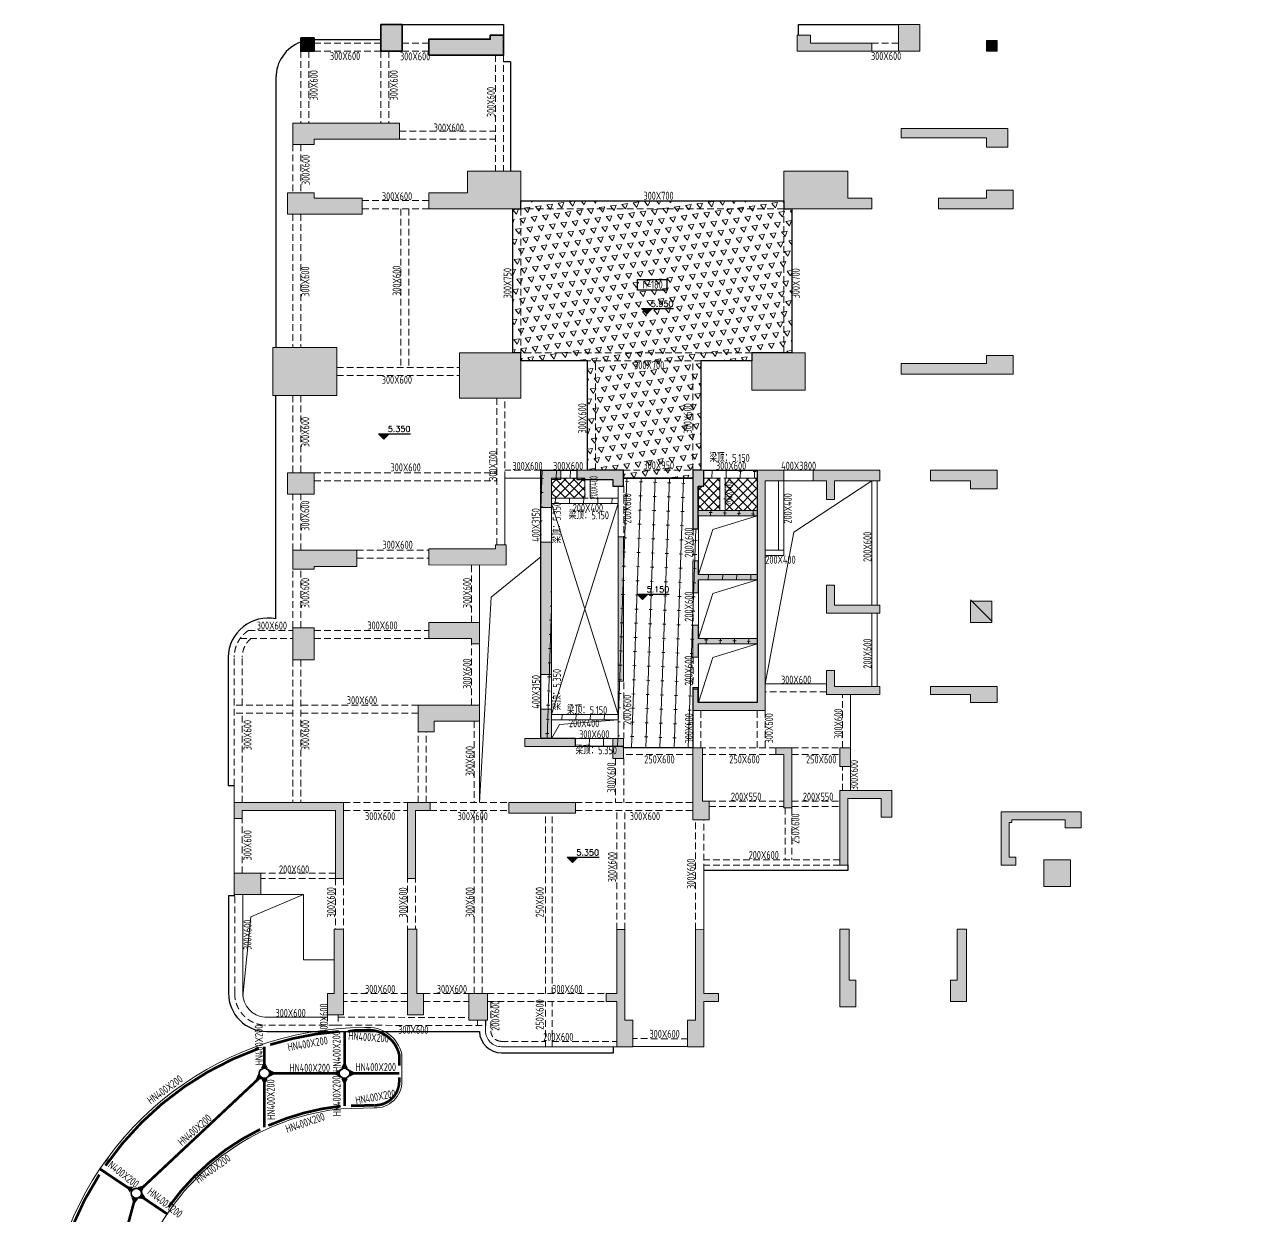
# Model space of a CAD drawing. Header units: millimetres. Extents: x 1089227 to 13101469, y 618865 to 10240562.
# Drawn here: x 7356554 to 7402497, y 5180548 to 5225208 of the extents above; entities that cross this region are included whole.
import ezdxf
from ezdxf.enums import TextEntityAlignment as Align

# ---------------------------------------------------------------- set-up
doc = ezdxf.new("R2010")
doc.units = ezdxf.units.MM
doc.header["$LTSCALE"] = 1000
doc.linetypes.add('HIDDEN', pattern=[0.375, 0.25, -0.125])
doc.layers.get('0').update_dxf_attribs({"linetype": 'CONTINUOUS'})
doc.layers.add('0914调整', color=1, linetype='CONTINUOUS', plot=False)
for name, color, linetype in [('BG', 11, 'CONTINUOUS'), ('BG-H', 8, 'CONTINUOUS'), ('C-H', 8, 'CONTINUOUS'), ('S-BEAM-TEXT-DD', 7, 'CONTINUOUS'), ('STPM_RBEAM_SIG', 2, 'CONTINUOUS'), ('STPM_RBEAM_THICK', 3, 'CONTINUOUS'), ('降板范围', 7, 'CONTINUOUS')]:
    doc.layers.add(name, color=color, linetype=linetype)
for name, color, linetype, lineweight in [('S-BEAM-DASH', 4, 'HIDDEN', 0), ('S-BEAM-SE-DASH', 3, 'HIDDEN', 0), ('S-COLU-GZ', 240, 'CONTINUOUS', 0), ('S-HOLE', 11, 'CONTINUOUS', 0), ('S-SLAB', 160, 'CONTINUOUS', 0), ('S-SLAB-HATCH', 73, 'CONTINUOUS', 0), ('S-WALL', 31, 'CONTINUOUS', 0)]:
    doc.layers.add(name, color=color, linetype=linetype, lineweight=lineweight)
doc.styles.add('RMD', font='romand.shx')
doc.styles.add('TSSD_Rein', font='tssdeng.shx', dxfattribs={"width": 0.7, "bigfont": 'hztxt.shx'})
pattern_1 = [(45, (-3879379.73, -271259.23), (-168.379802, 168.379802), []), (135, (-3879379.73, -271259.23), (-168.379802, -168.379802), [])]

# ---------------------------------------------------------------- blocks, each defined once
blk = doc.blocks.new('QZ-TL-0808')
at = {"layer": 'C-H'}
for points in [[(-47558, 178), (-46758, 178), (-46758, -822), (-47558, -822)], [(-28158, 178), (-27358, 178), (-27358, -822), (-28158, -822)], [(-45758, -972), (-45758, -372), (-43458, -372), (-43458, -222), (-42958, -222), (-42958, -972)], [(-31958, -822), (-31958, -222), (-31458, -222), (-31458, -522), (-29158, -522), (-29158, -822)], [(-50858, -4322), (-50858, -3522), (-46858, -3522), (-46858, -4122), (-50058, -4122), (-50058, -4322)], [(-28058, -3722), (-24058, -3722), (-24058, -4422), (-24858, -4422), (-24858, -4072), (-28058, -4072)], [(-45758, -6122), (-44308, -6122), (-44308, -5322), (-42308, -5322), (-42308, -6722), (-45758, -6722)], [(-32458, -5322), (-30058, -5322), (-30058, -6322), (-29158, -6322), (-29158, -6722), (-32458, -6722)], [(-51058, -6922), (-51058, -6122), (-50058, -6122), (-50058, -6322), (-48258, -6322), (-48258, -6922)], [(-26658, -6722), (-26658, -6322), (-24858, -6322), (-24858, -6022), (-23858, -6022), (-23858, -6722)], [(-51608, -11922), (-49208, -11922), (-49208, -13722), (-51608, -13722)], [(-44608, -12122), (-42308, -12122), (-42308, -13822), (-44608, -13822)], [(-33658, -12122), (-31658, -12122), (-31658, -13522), (-33658, -13522)], [(-28058, -12922), (-28058, -12522), (-24858, -12522), (-24858, -12222), (-23858, -12222), (-23858, -12922)], [(-41558, -17922), (-41558, -16522), (-40808, -16522), (-40808, -16872), (-41158, -16872), (-41158, -17922)], [(-40208, -16522), (-38458, -16522), (-38458, -17122), (-38858, -17122), (-38858, -16872), (-40208, -16872)], [(-33158, -16922), (-32458, -16922), (-32458, -16522), (-33458, -16522), (-33458, -18024), (-35658, -18024), (-35658, -17122), (-35458, -17122), (-35458, -16522), (-35858, -16522), (-35858, -18722), (-35658, -18722), (-35658, -18224), (-33458, -18224), (-33458, -20422), (-35658, -20422), (-35658, -19921), (-35858, -19922), (-35858, -21121), (-35658, -21121), (-35658, -20622), (-33458, -20622), (-33458, -22822), (-35658, -22822), (-35658, -22322), (-35858, -22322), (-35858, -23522), (-35658, -23521), (-35658, -23022), (-33458, -23022), (-33458, -25222), (-35658, -25222), (-35658, -24722), (-35858, -24722), (-35858, -25522), (-33158, -25522)], [(-30858, -17622), (-30858, -16922), (-31358, -16922), (-31358, -16522), (-28858, -16522), (-28858, -16922), (-30558, -16922), (-30558, -17622)], [(-26958, -16522), (-24458, -16522), (-24458, -17222), (-25458, -17222), (-25458, -16922), (-26958, -16922)], [(-51058, -16622), (-50058, -16622), (-50058, -17422), (-51058, -17422)], [(-41558, -19222), (-41158, -19222), (-41158, -24172), (-41558, -24172)], [(-38658, -19022), (-38458, -19022), (-38458, -24422), (-38658, -24422)], [(-50858, -20222), (-50858, -19522), (-48458, -19522), (-48458, -20122), (-50058, -20122), (-50058, -20222)], [(-42858, -19322), (-43258, -19322), (-43258, -19472), (-45758, -19472), (-45758, -20073), (-42858, -20072)], [(-30858, -21872), (-30858, -20822), (-30558, -20822), (-30558, -21572), (-28858, -21572), (-28858, -21872)], [(-25458, -21421), (-24658, -21421), (-24658, -22221), (-25458, -22221)], [(-50858, -22422), (-50058, -22422), (-50058, -23622), (-50858, -23622)], [(-45758, -22222), (-43858, -22222), (-43858, -23022), (-44158, -23022), (-44158, -22822), (-45758, -22822)], [(-30858, -24922), (-30858, -24022), (-30558, -24022), (-30558, -24622), (-28858, -24622), (-28858, -24922)], [(-26958, -24622), (-24458, -24622), (-24458, -25222), (-25458, -25222), (-25458, -24922), (-26958, -24922)], [(-46158, -26322), (-46158, -25322), (-43858, -25322), (-43858, -25922), (-45558, -25922), (-45558, -26322)], [(-42158, -26872), (-42158, -26572), (-41558, -26572), (-41558, -25472), (-41155, -25472), (-41158, -26572), (-40258, -26572), (-40258, -26872)], [(-38858, -26572), (-38458, -26572), (-38458, -27322), (-38858, -27322)], [(-35508, -26922), (-35858, -26922), (-35858, -29622), (-35258, -29622), (-35258, -28922), (-35508, -28922)], [(-32758, -27172), (-32758, -26922), (-32158, -26922), (-32158, -29172), (-32458, -29172), (-32458, -27172)], [(-30358, -26922), (-29958, -26922), (-29958, -27622), (-30358, -27622)], [(-30358, -28522), (-28408, -28522), (-28408, -29522), (-28808, -29522), (-28808, -28822), (-30058, -28822), (-30058, -31322), (-30358, -31322)], [(-53058, -29572), (-53058, -28972), (-48958, -28972), (-48958, -31822), (-49258, -31822), (-49258, -29272), (-52758, -29272), (-52758, -29572)], [(-46558, -31822), (-46558, -28972), (-45708, -28972), (-45708, -29272), (-46258, -29272), (-46258, -31822)], [(-42758, -28972), (-40258, -28972), (-40258, -29372), (-42758, -29372)], [(-23758, -31022), (-23758, -31322), (-24308, -31322), (-24308, -29322), (-21308, -29322), (-21308, -29922), (-21908, -29922), (-21908, -29622), (-23908, -29622), (-23908, -29722), (-24008, -29722), (-24008, -31022)], [(-22708, -31122), (-21708, -31122), (-21708, -32122), (-22708, -32122)], [(-53058, -31622), (-52058, -31622), (-52058, -32422), (-53058, -32422)], [(-49558, -36922), (-49558, -36122), (-49308, -36122), (-49308, -33722), (-48958, -33722), (-48958, -36922)], [(-46558, -36922), (-46558, -33722), (-46208, -33722), (-46208, -36122), (-45958, -36122), (-45958, -36922)], [(-38708, -38122), (-38108, -38122), (-38108, -37122), (-38408, -37122), (-38408, -33724), (-38708, -33724), (-38708, -36122), (-39108, -36122), (-39108, -36422), (-38708, -36422)], [(-35758, -33722), (-35458, -33724), (-35458, -36122), (-34908, -36122), (-34908, -36422), (-35458, -36422), (-35458, -38122), (-36058, -38122), (-36058, -37122), (-35758, -37122)], [(-30358, -33722), (-30008, -33722), (-30008, -35622), (-29758, -35622), (-29758, -36622), (-30358, -36623)], [(-26208, -36422), (-26208, -35622), (-25958, -35622), (-25958, -33722), (-25608, -33722), (-25608, -36422)], [(-44258, -36122), (-43558, -36122), (-43558, -37122), (-44258, -37122)]]:
    blk.add_hatch(color=256, dxfattribs=at).paths.add_polyline_path(points)
at = {"layer": 'S-WALL', "lineweight": 35}
blk.add_lwpolyline([(-47558, 178), (-46758, 178), (-46758, -822), (-47558, -822)], close=True, dxfattribs=at)
at = {"layer": 'S-WALL'}
for points in [[(-28158, 178), (-27358, 178), (-27358, -822), (-28158, -822)], [(-51608, -11922), (-49208, -11922), (-49208, -13722), (-51608, -13722)], [(-44608, -12122), (-42308, -12122), (-42308, -13822), (-44608, -13822)], [(-33658, -12122), (-31658, -12122), (-31658, -13522), (-33658, -13522)], [(-51058, -16622), (-50058, -16622), (-50058, -17422), (-51058, -17422)], [(-41558, -19222), (-41158, -19222), (-41158, -24172), (-41558, -24172)], [(-38658, -19022), (-38458, -19022), (-38458, -24422), (-38658, -24422)], [(-25458, -21421), (-24658, -21421), (-24658, -22221), (-25458, -22221)], [(-50858, -22422), (-50058, -22422), (-50058, -23622), (-50858, -23622)], [(-38858, -26572), (-38458, -26572), (-38458, -27322), (-38858, -27322)], [(-30358, -26922), (-29958, -26922), (-29958, -27622), (-30358, -27622)], [(-42758, -28972), (-40258, -28972), (-40258, -29372), (-42758, -29372)], [(-22708, -31122), (-21708, -31122), (-21708, -32122), (-22708, -32122)], [(-53058, -31622), (-52058, -31622), (-52058, -32422), (-53058, -32422)], [(-44258, -36122), (-43558, -36122), (-43558, -37122), (-44258, -37122)]]:
    blk.add_lwpolyline(points, close=True, dxfattribs=at)
at = {"layer": 'S-WALL', "lineweight": 35}
blk.add_lwpolyline([(-45758, -972), (-45758, -372), (-43458, -372), (-43458, -222), (-42958, -222), (-42958, -972), (-45758, -972)], dxfattribs=at)
at = {"layer": 'S-WALL'}
for points in [[(-31958, -822), (-31958, -222), (-31458, -222), (-31458, -522), (-29158, -522), (-29158, -822), (-31958, -822)], [(-50858, -4322), (-50858, -3522), (-46858, -3522), (-46858, -4122), (-50058, -4122), (-50058, -4322), (-50858, -4322)], [(-28058, -3722), (-24058, -3722), (-24058, -4422), (-24858, -4422), (-24858, -4072), (-28058, -4072), (-28058, -3722)], [(-45758, -6122), (-44308, -6122), (-44308, -5322), (-42308, -5322), (-42308, -6722), (-45758, -6722), (-45758, -6122)], [(-32458, -5322), (-30058, -5322), (-30058, -6322), (-29158, -6322), (-29158, -6722), (-32458, -6722), (-32458, -5322)], [(-51058, -6922), (-51058, -6122), (-50058, -6122), (-50058, -6322), (-48258, -6322), (-48258, -6922), (-51058, -6922)], [(-26658, -6722), (-26658, -6322), (-24858, -6322), (-24858, -6022), (-23858, -6022), (-23858, -6722), (-26658, -6722)], [(-28058, -12922), (-28058, -12522), (-24858, -12522), (-24858, -12222), (-23858, -12222), (-23858, -12922), (-28058, -12922)], [(-41558, -17922), (-41558, -16522), (-40808, -16522), (-40808, -16872), (-41158, -16872), (-41158, -17922), (-41558, -17922)], [(-40208, -16522), (-38458, -16522), (-38458, -17122), (-38858, -17122), (-38858, -16872), (-40208, -16872), (-40208, -16522)], [(-35858, -21122), (-35858, -19922), (-35658, -19921), (-35658, -20422), (-33458, -20422), (-33458, -18224), (-35658, -18224), (-35658, -18722), (-35858, -18722), (-35858, -16522), (-35458, -16522), (-35458, -17122), (-35658, -17122), (-35658, -18024), (-33458, -18024), (-33458, -16522), (-32458, -16522), (-32458, -16922), (-33158, -16922), (-33158, -25522), (-35858, -25522), (-35858, -24722), (-35658, -24722), (-35658, -25222), (-33458, -25222), (-33458, -23022), (-35658, -23022), (-35658, -23521), (-35858, -23522), (-35858, -22322), (-35658, -22322), (-35658, -22822), (-33458, -22822), (-33458, -20622), (-35658, -20622), (-35658, -21121), (-35858, -21121)], [(-30858, -17622), (-30858, -16922), (-31358, -16922), (-31358, -16522), (-28858, -16522), (-28858, -16922), (-30558, -16922), (-30558, -17622), (-30858, -17622)], [(-26958, -16522), (-24458, -16522), (-24458, -17222), (-25458, -17222), (-25458, -16922), (-26958, -16922), (-26958, -16522)], [(-50858, -20222), (-50858, -19522), (-48458, -19522), (-48458, -20122), (-50058, -20122), (-50058, -20222), (-50858, -20222)], [(-45758, -20072), (-45758, -19472), (-43258, -19472), (-43258, -19322), (-42858, -19322), (-42858, -20072), (-45758, -20073)], [(-30858, -21872), (-30858, -20822), (-30558, -20822), (-30558, -21572), (-28858, -21572), (-28858, -21872), (-30858, -21872)], [(-45758, -22222), (-43858, -22222), (-43858, -23022), (-44158, -23022), (-44158, -22822), (-45758, -22822), (-45758, -22222)], [(-30858, -24922), (-30858, -24022), (-30558, -24022), (-30558, -24622), (-28858, -24622), (-28858, -24922), (-30858, -24922)], [(-26958, -24622), (-24458, -24622), (-24458, -25222), (-25458, -25222), (-25458, -24922), (-26958, -24922), (-26958, -24622)], [(-46158, -26322), (-46158, -25322), (-43858, -25322), (-43858, -25922), (-45558, -25922), (-45558, -26322), (-46158, -26322)], [(-42158, -26872), (-42158, -26572), (-41558, -26572), (-41558, -25472), (-41155, -25472), (-41158, -26572), (-40258, -26572), (-40258, -26872), (-42158, -26872)], [(-35858, -26922), (-35508, -26922), (-35508, -28922), (-35258, -28922), (-35258, -29622), (-35858, -29622), (-35858, -26922)], [(-32758, -27172), (-32758, -26922), (-32158, -26922), (-32158, -29172), (-32458, -29172), (-32458, -27172), (-32758, -27172), (-32758, -26922)], [(-30358, -28522), (-28408, -28522), (-28408, -29522), (-28808, -29522), (-28808, -28822), (-30058, -28822), (-30058, -31322), (-30358, -31322), (-30358, -28522)], [(-53058, -29572), (-53058, -28972), (-48958, -28972), (-48958, -31822), (-49258, -31822), (-49258, -29272), (-52758, -29272), (-52758, -29572), (-53058, -29572)], [(-46558, -31822), (-46558, -28972), (-45708, -28972), (-45708, -29272), (-46258, -29272), (-46258, -31822), (-46558, -31822)], [(-23758, -31022), (-23758, -31322), (-24308, -31322), (-24308, -29322), (-21308, -29322), (-21308, -29922), (-21908, -29922), (-21908, -29622), (-23908, -29622), (-23908, -29722), (-24008, -29722), (-24008, -31022), (-23758, -31022)], [(-49558, -36922), (-49558, -36122), (-49308, -36122), (-49308, -33722), (-48958, -33722), (-48958, -36922), (-49558, -36922)], [(-46558, -36922), (-46558, -33722), (-46208, -33722), (-46208, -36122), (-45958, -36122), (-45958, -36922), (-46558, -36922)], [(-38708, -38122), (-38108, -38122), (-38108, -37122), (-38408, -37122), (-38408, -33724), (-38708, -33724), (-38708, -36122), (-39108, -36122), (-39108, -36422), (-38708, -36422), (-38708, -38122)], [(-35758, -33722), (-35458, -33724), (-35458, -36122), (-34908, -36122), (-34908, -36422), (-35458, -36422), (-35458, -38122), (-36058, -38122), (-36058, -37122), (-35758, -37122), (-35758, -33722)], [(-30358, -33722), (-30008, -33722), (-30008, -35622), (-29758, -35622), (-29758, -36622), (-30358, -36623), (-30358, -33722)], [(-26208, -36422), (-26208, -35622), (-25958, -35622), (-25958, -33722), (-25608, -33722), (-25608, -36422), (-26208, -36422), (-26208, -35622)]]:
    blk.add_lwpolyline(points, dxfattribs=at)
blk = doc.blocks.new('1F柱网-0808')
at = {"layer": 'C-H'}
for points in [[(94322, 148135), (94822, 148135), (94822, 147635), (94322, 147635)], [(120022, 148035), (120422, 148035), (120422, 147635), (120022, 147635)]]:
    blk.add_hatch(color=256, dxfattribs=at).paths.add_polyline_path(points)
at = {"layer": 'S-COLU-GZ'}
blk.add_line((119422, 127086), (120222, 126284), dxfattribs=at)
at = {"layer": 'S-WALL', "lineweight": 35}
blk.add_lwpolyline([(94322, 148135), (94822, 148135), (94822, 147635), (94322, 147635)], close=True, dxfattribs=at)
at = {"layer": 'S-WALL'}
blk.add_lwpolyline([(120022, 148035), (120422, 148035), (120422, 147635), (120022, 147635)], close=True, dxfattribs=at)
blk.add_blockref('QZ-TL-0808', (144880, 148457))
blk = doc.blocks.new('2FJGBZ')
at = {"layer": 'S-SLAB-HATCH'}
h = blk.add_hatch(dxfattribs=at)
h.set_pattern_fill('TRIANG', color=256, scale=150, angle=8)
h.set_pattern_definition([(68.0000004, (-5457252.86, 1932872.46), (-263.88782, 337.761074), [214.3125, -214.3125]), (128.0000004, (-5457252.86, 1932872.46), (-424.45358, -59.653019), [214.3125, -214.3125]), (8.0000004, (-5457384.8, 1933041.34), (160.56576, 397.414093), [214.3125, -214.3125])])
h.paths.add_polyline_path([(102272, 141735), (102573, 141735), (102573, 142035), (112423, 142035), (112422, 141736), (112722, 141735), (112722, 136335), (111222, 136335), (111222, 136036), (109322, 136036), (109322, 131935), (109022, 131935), (109022, 131635), (106423, 131635), (106423, 131935), (105072, 131935), (105072, 136036), (102572, 136036), (102572, 136337), (102272, 136336)])
h = blk.add_hatch(dxfattribs=at)
h.set_pattern_fill('橡胶', color=256, scale=150, angle=8)
h.set_pattern_definition([(88, (-21741.7, -30030.15), (-530.007, 18.5083), []), (178, (-21131.1, -29460.8), (-18.5083, -530.007), [120, -410.3301])])
h.paths.add_polyline_path([(109022, 121535), (106423, 121538), (106423, 121585), (104623, 121585), (104622, 121885), (103322, 121885), (103322, 131935), (104672, 131935), (104672, 131585), (106023, 131585), (106023, 131335), (106423, 131335), (106423, 131635), (109022, 131635), (109022, 129735), (109222, 129735), (109222, 131335), (109422, 131335), (109422, 131935), (111422, 131935), (111422, 123235), (109222, 123235), (109221, 123785), (109021, 123785)])
h.paths.add_polyline_path([(103722, 121885), (106224, 121885), (106224, 122587), (103722, 122587)], flags=16)
h.paths.add_polyline_path([(106224, 122787), (103722, 122787), (103722, 130686), (106224, 130686)], flags=16)
h.paths.add_polyline_path([(104973, 130886), (103722, 130886), (103722, 131636), (104973, 131636)], flags=16)
h.paths.add_polyline_path([(105173, 131585), (106024, 131585), (106024, 131336), (106224, 131336), (106224, 130886), (105173, 130886)], flags=16)
h.paths.add_polyline_path([(110023, 131635), (109423, 131636), (109423, 131336), (109223, 131336), (109223, 130433), (110023, 130433)], flags=16)
h.paths.add_polyline_path([(111423, 130433), (110223, 130433), (110223, 131636), (111423, 131636)])
h.paths.add_polyline_path([(109223, 130232), (111423, 130232), (111423, 128034), (109223, 128034)])
h.paths.add_polyline_path([(109223, 127834), (111423, 127834), (111423, 125636), (109223, 125636)])
h.paths.add_polyline_path([(109223, 125434), (111423, 125434), (111423, 123236), (109223, 123236)])
h = blk.add_hatch(dxfattribs=at)
h.set_pattern_fill('ANSI37', color=256, scale=150)
h.set_pattern_definition(pattern_1)
h.paths.add_polyline_path([(104973, 130886), (103722, 130886), (103722, 131636), (104973, 131636)])
h = blk.add_hatch(dxfattribs=at)
h.set_pattern_fill('ANSI37', color=256, scale=150)
h.set_pattern_definition(pattern_1)
h.paths.add_polyline_path([(110023, 131635), (109423, 131636), (109423, 131336), (109223, 131336), (109223, 130433), (110023, 130433)])
h = blk.add_hatch(dxfattribs=at)
h.set_pattern_fill('ANSI37', color=256, scale=150)
h.set_pattern_definition([(45, (-3872880.32, -271259.23), (-168.379802, 168.379802), []), (135, (-3872880.32, -271259.23), (-168.379802, -168.379802), [])])
h.paths.add_polyline_path([(111423, 130433), (110223, 130433), (110223, 131636), (111423, 131636)])
h = blk.add_hatch(dxfattribs=at)
h.set_pattern_fill('ZIGZAG', color=256, scale=100)
h.set_pattern_definition([(0, (-6326317.14, 1683260.45), (317.5, 317.5), [317.5, -317.5]), (90, (-6325999.64, 1683260.45), (-317.5, 317.5), [317.5, -317.5])])
edge = h.paths.add_edge_path()
edge.add_line((145363, 109893), (135113, 109893))
edge.add_line((135113, 109893), (135113, 109993))
edge.add_line((135113, 109993), (134713, 109993))
edge.add_line((134713, 109993), (134713, 100094))
edge.add_line((134713, 100094), (116813, 100094))
edge.add_line((116813, 100094), (116814, 91544))
edge.add_line((116814, 91544), (116814, 91544))
edge.add_line((116814, 91544), (122564, 91544))
edge.add_arc((122554, 92908), 1364, 270.3953, 359.4242)
edge.add_line((123918, 92894), (123937, 93094))
edge.add_line((123937, 93094), (124163, 93094))
edge.add_line((124163, 93094), (124163, 93494))
edge.add_line((124163, 93494), (124014, 93494))
edge.add_line((124014, 93494), (124014, 93793))
edge.add_line((124014, 93793), (128313, 93793))
edge.add_arc((128313, 94993), 1200, 270, 360)
edge.add_line((129513, 94993), (129513, 95192))
edge.add_line((129513, 95192), (134913, 95193))
edge.add_line((134913, 95193), (134913, 98493))
edge.add_line((134913, 98493), (141813, 98493))
edge.add_arc((141813, 99693), 1200, 269.9998, 360.0002)
edge.add_line((143013, 99693), (143013, 99793))
edge.add_line((143013, 99793), (143913, 99793))
edge.add_line((143913, 99793), (143913, 99893))
edge.add_line((143913, 99893), (144813, 99893))
edge.add_line((144813, 99893), (144813, 100093))
edge.add_line((144813, 100093), (143913, 100093))
edge.add_line((143913, 100093), (143913, 102193))
edge.add_line((143913, 102193), (147163, 102193))
edge.add_line((147163, 102193), (147163, 99793))
edge.add_line((147163, 99793), (152163, 99793))
edge.add_line((152163, 99793), (152163, 100693))
edge.add_line((152163, 100693), (155413, 100693))
edge.add_arc((155412, 101994), 1301, 270.0499, 359.9775)
edge.add_line((156713, 101993), (156738, 102893))
edge.add_line((156738, 102893), (156713, 110293))
edge.add_line((156713, 110293), (156113, 110294))
edge.add_arc((154907, 110430), 1214, 353.6049, 449.7035)
edge.add_line((154913, 111643), (146963, 111643))
edge.add_arc((146968, 110431), 1213, 90.2355, 186.5022)
edge.add_line((145763, 110293), (145363, 110293))
edge.add_line((145363, 110293), (145363, 109893))
at = {"color": 2, "linetype": 'ByBlock'}
for centre, radius in [((92963, 109343), 200), ((92963, 109343), 184), ((95963, 109343), 200), ((95963, 109343), 184), ((88163, 104843), 200), ((88163, 104843), 184)]:
    blk.add_circle(centre, radius, dxfattribs=at)
at = {"layer": '0914调整'}
blk.add_line((101247, 111335), (101247, 111136), dxfattribs=at)
at = {"layer": 'S-BEAM-DASH'}
for p, q in [((94822, 147935), (97322, 147935)), ((98124, 147937), (99122, 147937)), ((115724, 147936), (116722, 147936)), ((94322, 147635), (94322, 144935)), ((94622, 147635), (94622, 144935)), ((94822, 147635), (97322, 147635)), ((97324, 147635), (97324, 144935)), ((97624, 147635), (97624, 144935)), ((98124, 147637), (99122, 147637)), ((101623, 147487), (101623, 143136)), ((101923, 147487), (101923, 143136)), ((98023, 144636), (101623, 144636)), ((98023, 144336), (101623, 144336)), ((94024, 144136), (94024, 142335)), ((94324, 144136), (94324, 142335)), ((99124, 142036), (96624, 142036)), ((94024, 141536), (94024, 136535)), ((94324, 141536), (94324, 136535)), ((99124, 141736), (96624, 141736)), ((98072, 141736), (98072, 135786)), ((98372, 141736), (98372, 135786)), ((102572, 141735), (102572, 136336)), ((112422, 141735), (102572, 141735)), ((112422, 136335), (112422, 141735)), ((111224, 136336), (102575, 136336)), ((109324, 136036), (105074, 136036)), ((105372, 131936), (105372, 136036)), ((109022, 131935), (109022, 136036)), ((95674, 135786), (100274, 135786)), ((95674, 135486), (100274, 135486)), ((94024, 134736), (94024, 131836)), ((94324, 134736), (94324, 131836)), ((101673, 129136), (101673, 134635)), ((101973, 131636), (101973, 134635)), ((103324, 131936), (101975, 131936)), ((103723, 131936), (104674, 131936)), ((106423, 131935), (109022, 131935)), ((109423, 131936), (111423, 131936)), ((94824, 131836), (101673, 131836)), ((94824, 131536), (101673, 131536)), ((103723, 131636), (104674, 131636)), ((109423, 131636), (111423, 131636)), ((94024, 128936), (94024, 131035)), ((94324, 128936), (94324, 131035)), ((106224, 131336), (106224, 129436)), ((106424, 131336), (106424, 129435)), ((103321, 130535), (103321, 129435)), ((103721, 130535), (103721, 129435)), ((109023, 129735), (109023, 128586)), ((109224, 129736), (109223, 128586)), ((96424, 128936), (99123, 128937)), ((94024, 126036), (94024, 128235)), ((94324, 126036), (94324, 128235)), ((96424, 128636), (99123, 128637)), ((100724, 126236), (100723, 128386)), ((109023, 127286), (109023, 126186)), ((109223, 127286), (109223, 126186)), ((92364, 125933), (94024, 125933)), ((94822, 125936), (99122, 125936)), ((92054, 125633), (94024, 125633)), ((94822, 125636), (99122, 125636)), ((100724, 123136), (100724, 125435)), ((91824, 120127), (91831, 124936)), ((92128, 123136), (92131, 124936)), ((94022, 124835), (94022, 119486)), ((94322, 124835), (94322, 119486)), ((109023, 124936), (109022, 123785)), ((109223, 124935), (109222, 123785)), ((103322, 124085), (103322, 122985)), ((103722, 124085), (103722, 122985)), ((106224, 123983), (106224, 121886)), ((106424, 123983), (106424, 121886)), ((114024, 123633), (111724, 123633)), ((94022, 123136), (91828, 123136)), ((98724, 123136), (94322, 123136)), ((114622, 121535), (114622, 123535)), ((94022, 122836), (91828, 122836)), ((92124, 119486), (92128, 122836)), ((98724, 122836), (94322, 122836)), ((109022, 121535), (109022, 122935)), ((109322, 121535), (109322, 122935)), ((111422, 121535), (111422, 122935)), ((111722, 121535), (111722, 122935)), ((100824, 122536), (100824, 119486)), ((98722, 119485), (98722, 122135)), ((99022, 119485), (99022, 122135)), ((106023, 121885), (104622, 121885)), ((106023, 121585), (104622, 121585)), ((109022, 121535), (106423, 121535)), ((112123, 121535), (109372, 121535)), ((112723, 121535), (114523, 121535)), ((106124, 121136), (106124, 119485)), ((109022, 121285), (106423, 121285)), ((106424, 121136), (106424, 119485)), ((112123, 121285), (109372, 121285)), ((112723, 121285), (114523, 121285)), ((114622, 119936), (114622, 120835)), ((95923, 119486), (98323, 119486)), ((99173, 119486), (102123, 119486)), ((104623, 119485), (109023, 119485)), ((109622, 119535), (112422, 119535)), ((112724, 119535), (114522, 119535)), ((95923, 119186), (98323, 119186)), ((99173, 119186), (102123, 119186)), ((100823, 112336), (100823, 119186)), ((101123, 112336), (101123, 119186)), ((103498, 112335), (103498, 119086)), ((103748, 112335), (103748, 119086)), ((104623, 119185), (109023, 119185)), ((106173, 114733), (106173, 119185)), ((106473, 114733), (106473, 119185)), ((109622, 119335), (112424, 119335)), ((112473, 119285), (112473, 117335)), ((112722, 119335), (114522, 119335)), ((112723, 119285), (112723, 117335)), ((92123, 116836), (92123, 118886)), ((109122, 114733), (109122, 118836)), ((109422, 116937), (109422, 118836)), ((114522, 117335), (109422, 117335)), ((95622, 116835), (92823, 116836)), ((98323, 116736), (98323, 114736)), ((98623, 116736), (98623, 114736)), ((114522, 117135), (109422, 117135)), ((95622, 116635), (92823, 116636)), ((95624, 116636), (95623, 114736)), ((95922, 116636), (95923, 114736)), ((98325, 112336), (95924, 112336)), ((98924, 112335), (100625, 112335)), ((101322, 112335), (105772, 112335)), ((98325, 112036), (95924, 112036)), ((98924, 112035), (100625, 112035)), ((101322, 112035), (105772, 112035)), ((103498, 110337), (103498, 112035)), ((103748, 110337), (103748, 112035)), ((95324, 111536), (95324, 111138)), ((95724, 111536), (95724, 111138)), ((95724, 111438), (100624, 111436)), ((100947, 111335), (100947, 111136)), ((95624, 111138), (101247, 111136)), ((108823, 110637), (106773, 110638))]:
    blk.add_line(p, q, dxfattribs=at)
at = {"layer": 'S-BEAM-DASH', "linetype": 'Continuous'}
for p, q in [((115724, 147636), (116722, 147636)), ((112422, 142035), (102572, 142035)), ((102272, 141735), (102272, 136336)), ((112722, 136335), (112722, 141735)), ((105074, 136036), (102575, 136036)), ((105072, 131936), (105072, 136036)), ((109322, 131935), (109322, 136036)), ((111224, 136036), (109324, 136036)), ((112422, 131935), (113522, 131936)), ((101973, 129136), (101973, 131636)), ((103324, 131636), (101975, 131636)), ((106423, 131635), (109022, 131635)), ((112222, 131536), (112222, 128936)), ((112422, 131536), (112422, 128736)), ((112424, 131536), (113524, 131536)), ((115722, 131535), (115722, 126886)), ((115922, 131535), (115922, 126886)), ((112422, 128936), (111722, 128936)), ((112422, 128736), (111722, 128736)), ((101024, 126236), (101023, 128386)), ((115722, 126586), (115722, 123836)), ((115922, 126586), (115922, 123836)), ((101024, 123136), (101024, 125435)), ((114024, 123933), (111724, 123933)), ((114922, 121535), (114922, 123535)), ((101024, 122536), (101024, 119486)), ((114922, 119936), (114922, 120835)), ((91824, 119486), (91824, 120127)), ((91823, 116836), (91823, 118886)), ((109422, 114733), (109422, 116937)), ((92824, 116036), (94423, 116036)), ((94423, 116036), (94423, 113586)), ((94423, 113586), (95572, 113586)), ((108822, 110338), (106773, 110338))]:
    blk.add_line(p, q, dxfattribs=at)
at = {"layer": 'S-BEAM-DASH'}
for points in [[(92364, 125933, 0.250464), (91831, 124936)], [(92462, 125633, 0.225478), (92131, 124936)], [(95624, 111138), (92963, 111138, -0.391773), (91847, 112338), (91847, 116035)], [(101447, 112035), (101447, 110937, 0.414214), (101847, 110537), (103498, 110537)]]:
    blk.add_lwpolyline(points, format="xyb", dxfattribs=at)
at = {"layer": 'S-BEAM-DASH', "linetype": 'Continuous'}
for points in [[(95324, 111438), (92975, 111438, -0.388352), (92147, 112338), (92147, 116035)], [(101247, 111335), (101247, 110937, 0.414214), (101847, 110337), (106174, 110337)], [(83971, 96624), (84491, 97283, 0.186086), (84810, 98313, -0.067121), (85020, 101494, -0.356749), (96709, 111051, -0.388173), (98113, 110043), (98113, 109042, -0.426201), (97073, 108043), (95823, 108011, 0.461099), (88114, 96713), (92453, 92353, -0.428316), (92395, 90182), (91336, 89221), (83971, 96624)]]:
    blk.add_lwpolyline(points, format="xyb", dxfattribs=at)
at = {"layer": 'S-BEAM-DASH'}
blk.add_lwpolyline([(103748, 110537), (106174, 110537)], dxfattribs=at)
at = {"layer": 'S-BEAM-SE-DASH'}
for p, q in [((104973, 130886), (104973, 131585)), ((105173, 130886), (105173, 131585)), ((110023, 130433), (110023, 131636)), ((110223, 130433), (110223, 131636)), ((103722, 130886), (106224, 130886)), ((103722, 130686), (106224, 130686)), ((103722, 122787), (106224, 122787)), ((103722, 122587), (106224, 122587))]:
    blk.add_line(p, q, dxfattribs=at)
at = {"layer": 'S-HOLE'}
for points in [[(105173, 131585), (106024, 131585), (106024, 131336), (106224, 131336), (106224, 130886), (105173, 130886)], [(106224, 122787), (103722, 122787), (103722, 130686), (106224, 130686)], [(109223, 130232), (111423, 130232), (111423, 128034), (109223, 128034)], [(109223, 127834), (111423, 127834), (111423, 125636), (109223, 125636)], [(109223, 125434), (111423, 125434), (111423, 123236), (109223, 123236)], [(103722, 121885), (106224, 121885), (106224, 122587), (103722, 122587)]]:
    blk.add_lwpolyline(points, close=True, dxfattribs=at)
for points in [[(111724, 123933), (112805, 129621), (115722, 131535)], [(106224, 130686), (103722, 122787)], [(106224, 122787), (103722, 130686)], [(111423, 130232), (109766, 129712), (109223, 128034)], [(101024, 119486), (101463, 127178), (103322, 128685)], [(111423, 127834), (109766, 127314), (109223, 125636)], [(111423, 125434), (109766, 124914), (109223, 123236)], [(106224, 122587), (104020, 122410), (103722, 121885)], [(92153, 112236), (92450, 115207), (94423, 116035)]]:
    blk.add_lwpolyline(points, dxfattribs=at)
at = {"layer": 'S-SLAB'}
for points in [[(104973, 130886), (103722, 130886), (103722, 131636), (104973, 131636)], [(110023, 131635), (109423, 131636), (109423, 131336), (109223, 131336), (109223, 130433), (110023, 130433)], [(111423, 130433), (110223, 130433), (110223, 131636), (111423, 131636)]]:
    blk.add_lwpolyline(points, close=True, dxfattribs=at)
at = {"layer": 'STPM_RBEAM_SIG'}
for points in [[(92963, 109543, 250, 0, 0), (92963, 109793, 250, 0, 0)], [(95963, 109543, 250, 0, 0), (95963, 109793, 250, 0, 0)], [(92811, 109229, 250, 0, 0), (92623, 109065, 250, 0, 0)], [(93163, 109343, 250, 0, 0), (93413, 109343, 250, 0, 0)], [(95763, 109343, 250, 0, 0), (95513, 109343, 250, 0, 0)], [(96163, 109343, 250, 0, 0), (96413, 109343, 250, 0, 0)], [(92963, 109143, 250, 0, 0), (92963, 108893, 250, 0, 0)], [(95963, 109143, 250, 0, 0), (95963, 108893, 250, 0, 0)], [(87981, 104977, 250, 0, 0), (87775, 105118, 250, 0, 0)], [(88289, 104982, 250, 0, 0), (88480, 105143, 250, 0, 0)], [(88107, 104658, 250, 0, 0), (88072, 104411, 250, 0, 0)], [(88327, 104752, 250, 0, 0), (88540, 104621, 250, 0, 0)]]:
    blk.add_lwpolyline(points, format="xyseb", dxfattribs=at)
at = {"layer": 'STPM_RBEAM_THICK', "const_width": 100}
for points in [[(93176, 110411, -0.056807), (95743, 110908, -0.051648)], [(96093, 110908, -0.067925), (96715, 110951, -0.387098), (98013, 110032), (98013, 109628)], [(87005, 105880, -0.156782), (92753, 110270, -0.161602)], [(98013, 109193), (98013, 109042, -0.427263), (97074, 108143), (96206, 108121)], [(95816, 108111), (95816, 108111, 0.077555), (93105, 107382)], [(92802, 107241, 0.125524), (89371, 104329)], [(84881, 97895, 0.066942), (84909, 98320, -0.067121), (85118, 101474, -0.093632), (86775, 105541, -0.097736)]]:
    blk.add_lwpolyline(points, format="xyb", dxfattribs=at)
for points in [[(95963, 109543), (95963, 110908)], [(92963, 109543), (92963, 110342)], [(93163, 109343), (95763, 109343)], [(96163, 109343), (98013, 109343)], [(88309, 104980), (92817, 109207)], [(92963, 107318), (92963, 109143)], [(95963, 108115), (95963, 109143)], [(87997, 104955), (86797, 105757)], [(89317, 104071), (88329, 104732)], [(86215, 97636), (88111, 104650)]]:
    blk.add_lwpolyline(points, dxfattribs=at)
at = {"layer": '降板范围'}
for p, q in [((102178, 147235), (101923, 147235)), ((102178, 147235), (102178, 143136)), ((93392, 126366), (93392, 134735))]:
    blk.add_line(p, q, dxfattribs=at)
for points in [[(98122, 148635), (101922, 148632), (101922, 148235)], [(112972, 148235), (112972, 148636), (116722, 148636)], [(94822, 148070), (97322, 148070)], [(114824, 117152), (114824, 116938), (109423, 116937)]]:
    blk.add_lwpolyline(points, dxfattribs=at)
for points in [[(94322, 147979, 0.312997), (93392, 146640), (93392, 136536)], [(93392, 126366, 0.465147), (91601, 124936), (91601, 120127), (91824, 120127)], [(91847, 115985), (91617, 115985), (91617, 112338, 0.414214), (93047, 110908), (101018, 110908, 0.403874), (101847, 110107), (106047, 110107), (106047, 110337)]]:
    blk.add_lwpolyline(points, format="xyb", dxfattribs=at)
for points in [[(102272, 141735), (102573, 141735), (102573, 142035), (112423, 142035), (112422, 141736), (112722, 141735), (112722, 136335), (111222, 136335), (111222, 136036), (109322, 136036), (109322, 131935), (109022, 131935), (109022, 131635), (106423, 131635), (106423, 131935), (105072, 131935), (105072, 136036), (102572, 136036), (102572, 136337), (102272, 136336)], [(109022, 121535), (106423, 121538), (106423, 121585), (104623, 121585), (104622, 121885), (103322, 121885), (103322, 131935), (104672, 131935), (104672, 131585), (106023, 131585), (106023, 131335), (106423, 131335), (106423, 131635), (109022, 131635), (109022, 129735), (109222, 129735), (109222, 131335), (109422, 131335), (109422, 131935), (111422, 131935), (111422, 123235), (109222, 123235), (109221, 123785), (109021, 123785)]]:
    blk.add_lwpolyline(points, close=True, dxfattribs=at)
blk.add_blockref('1F柱网-0808', (0, 0))
blk = doc.blocks.new('ljm2')
at = {"layer": 'BG'}
for points in [[(-22638, 60590), (-22838, 60390), (-23038, 60590), (-21838, 60590)], [(-32497, 55902), (-32697, 55702), (-32897, 55902), (-31697, 55902)], [(-22795, 49894), (-22995, 49694), (-23195, 49894), (-21995, 49894)], [(-25428, 40033), (-25628, 39833), (-25828, 40033), (-24628, 40033)]]:
    blk.add_lwpolyline(points, dxfattribs=at)
at = {"layer": 'BG-H'}
for points in [[(-22638, 60590), (-22838, 60390), (-23038, 60590)], [(-32497, 55902), (-32697, 55702), (-32897, 55902)], [(-22795, 49894), (-22995, 49694), (-23195, 49894)], [(-25428, 40033), (-25628, 39833), (-25828, 40033)]]:
    blk.add_solid(points, dxfattribs=at)
at = {"layer": 'S-BEAM-TEXT-DD'}
blk.add_lwpolyline([(-23190, 61675), (-22088, 61675), (-22088, 61278), (-23190, 61278)], close=True, dxfattribs=at)
at = {"layer": 'S-BEAM-TEXT-DD', "style": 'TSSD_Rein', "width": 0.7}
for s, p in [('300X600', (-34713, 69902)), ('300X600', (-32087, 69890)), ('300X600', (-14437, 69903)), ('300X600', (-30825, 67225)), ('300X600', (-32765, 64650)), ('300X700', (-22963, 64668)), ('h=180', (-22994, 61336)), ('300X700', (-23314, 58318)), ('300X600', (-32771, 57772)), ('梁顶：5.150', (-20488, 54847)), ('300X600', (-32443, 54490)), ('300X600', (-27878, 54546)), ('300X600', (-26353, 54546)), ('300X950', (-22963, 54568)), ('300X600', (-20247, 54552)), ('400X3800', (-17802, 54552)), ('梁顶：5.150', (-25764, 52696)), ('200X400', (-25613, 52970)), ('300X600', (-32743, 51592)), ('200X400', (-18397, 51030)), ('300X600', (-37456, 48564)), ('300X600', (-33311, 48568)), ('300X600', (-17810, 46537)), ('300X600', (-34079, 45768)), ('梁顶：5.150', (-25830, 45393)), ('200X400', (-25755, 44904)), ('300X600', (-25374, 44489)), ('梁顶：5.350', (-25510, 43892)), ('250X600', (-22934, 43550)), ('250X600', (-19746, 43550)), ('250X600', (-16870, 43550)), ('200X550', (-19686, 42154)), ('200X550', (-16989, 42154)), ('300X600', (-33398, 41421)), ('300X600', (-29929, 41421)), ('300X600', (-23475, 41421)), ('200X600', (-19020, 39968)), ('200X600', (-36621, 39427)), ('300X600', (-33398, 34948)), ('300X600', (-30708, 34946)), ('300X600', (-26383, 34946)), ('300X600', (-36753, 34049)), ('300X600', (-32155, 33417)), ('300X600', (-22738, 33266)), ('200X600', (-26718, 33153)), ('HN400X200', (-36230, 31996)), ('HN400X200', (-33756, 32020))]:
    blk.add_text(s, height=300, dxfattribs=at).set_placement(p)
at = {"layer": 'S-BEAM-TEXT-DD', "style": 'TSSD_Rein'}
for s, rotation, width, p in [('300X600', 90, 0.7, (-35171, 68390)), ('300X600', 90, 0.7, (-32170, 68390)), ('300X600', 90, 0.7, (-28533, 67763)), ('300X600', 90, 0.7, (-35474, 65218)), ('300X600', 90, 0.7, (-35487, 61034)), ('300X600', 90, 0.7, (-32064, 61065)), ('300X750', 90, 0.7, (-27907, 60972)), ('300X700', 90, 0.7, (-17107, 60972)), ('300X600', 90, 0.7, (-25107, 55910)), ('300X600', 90, 0.7, (-21157, 55910)), ('300X600', 90, 0.7, (-35487, 55396)), ('300X700', 90, 0.7, (-28456, 54133)), ('200X400', 90, 0.5, (-24681, 53436)), ('200X400', 90, 0.5, (-19623, 53226)), ('200X600', 90, 0.7, (-23421, 52538)), ('200X400', 90, 0.7, (-17404, 52535)), ('300X600', 90, 0.7, (-35487, 52265)), ('400X3150', 90, 0.7, (-26848, 51850)), ('梁顶：5.350', 90, 0.7, (-26062, 51790)), ('200X600', 90, 0.7, (-21118, 51259)), ('200X600', 90, 0.7, (-14423, 51097)), ('300X600', 90, 0.7, (-35487, 49366)), ('300X600', 90, 0.7, (-29428, 49366)), ('200X600', 90, 0.7, (-21118, 48859)), ('200X600', 90, 0.7, (-14423, 47098)), ('300X600', 90, 0.7, (-29428, 46341)), ('200X600', 90, 0.7, (-21118, 46459)), ('400X3150', 90, 0.7, (-26845, 45599)), ('梁顶：5.350', 90, 0.7, (-26059, 45538)), ('200X600', 90, 0.7, (-23421, 44989)), ('300X600', 90, 0.7, (-37651, 44042)), ('300X600', 90, 0.7, (-35487, 44042)), ('300X600', 90, 0.7, (-21109, 44296)), ('300X600', 90, 0.7, (-18107, 44296)), ('300X600', 90, 0.7, (-15512, 44468)), ('300X600', 90, 0.7, (-29327, 43066)), ('300X600', 90, 0.7, (-24022, 42451)), ('300X600', 90, 0.7, (-14922, 42545)), ('250X600', 90, 0.7, (-17120, 40536)), ('300X600', 90, 0.7, (-37651, 39914)), ('300X600', 90, 0.7, (-23996, 39097)), ('300X600', 90, 0.7, (-21033, 38846)), ('300X600', 90, 0.7, (-34526, 37778)), ('300X600', 90, 0.7, (-31825, 37770)), ('300X600', 90, 0.7, (-29325, 37778)), ('250X600', 90, 0.7, (-26701, 37778)), ('300X600', 90, 0.7, (-37651, 36560)), ('200X600', 90, 0.7, (-28362, 33528)), ('250X600', 90, 0.7, (-26701, 33572)), ('400X600', 90, 0.7, (-34792, 33410)), ('HN400X200', 91.0665, 0.7, (-37207, 32239)), ('HN400X200', 10.377, 0.7, (-36269, 32760)), ('HN400X200', 91.0665, 0.7, (-34295, 31998)), ('HN400X200', 355.9263, 0.7, (-34035, 33196)), ('HN400X200', 35.9227, 0.7, (-41424, 30761)), ('HN400X200', 91.0665, 0.7, (-36762, 30193)), ('HN400X200', 91.0665, 0.7, (-34295, 30332)), ('HN400X200', 10.4507, 0.7, (-33726, 30767)), ('HN400X200', 19.0975, 0.7, (-36313, 29695)), ('HN400X200', 41.6076, 0.7, (-40249, 29196)), ('HN400X200', 321.9739, 0.7, (-43212, 28561)), ('HN400X200', 35.9227, 0.7, (-39631, 27793)), ('HN400X200', 321.9739, 0.7, (-41581, 27437))]:
    blk.add_text(s, height=300, rotation=rotation, dxfattribs=dict(at, width=width)).set_placement(p)
at = {"layer": 'S-BEAM-TEXT-DD', "style": 'RMD'}
for s, p in [('5.950', (-21838, 60590)), ('5.350', (-31697, 55902)), ('5.150', (-21995, 49894)), ('5.350', (-24628, 40033))]:
    blk.add_text(s, height=220, dxfattribs=at).set_placement(p, align=Align.BOTTOM_RIGHT)

msp = doc.modelspace()

# ---------------------------------------------------------------- block references
for name, p in [('2FJGBZ', (7272583.12, 5076572.438)), ('ljm2', (7402712.53, 5153975.062))]:
    msp.add_blockref(name, p)

doc.saveas('drawing.dxf')
